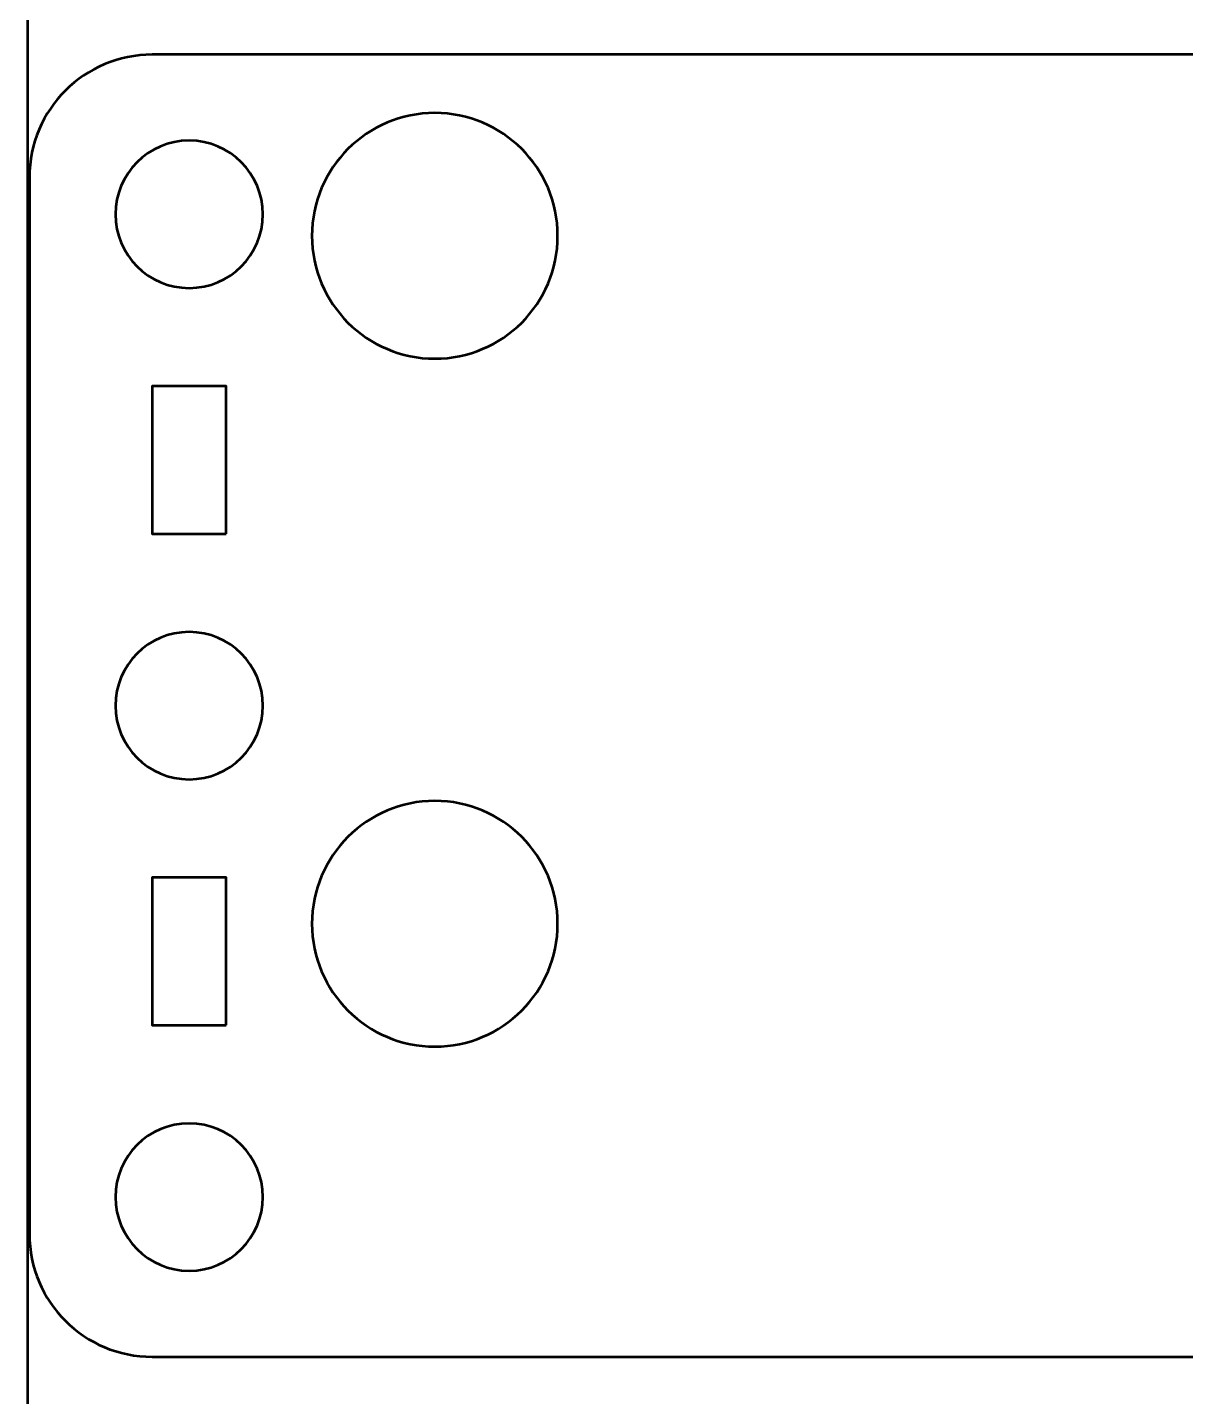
# Model space of a CAD drawing. Header units: centimetres. Extents: x -17.9 to -3, y -25.3 to -4.3.
# Drawn here: x -17.9 to -13.19, y -15.42 to -9.85 of the extents above; entities that cross this region are included whole.
import ezdxf

# ---------------------------------------------------------------- set-up
doc = ezdxf.new("R2010")
doc.units = ezdxf.units.CM
doc.header["$MEASUREMENT"] = 0
doc.layers.add('Layer 1', color=7, linetype='Continuous')

msp = doc.modelspace()

# ---------------------------------------------------------------- linework, layer by layer
at = {"layer": 'Layer 1', "color": 22, "lineweight": 53}
msp.add_open_spline([(-17.90003, -24.8499), (-17.90003, -24.8499), (-17.90003, -4.84994), (-17.90003, -4.84994), (-17.90003, -4.84994), (-17.90003, -4.57297), (-17.67694, -4.34998), (-17.39994, -4.34998), (-17.39994, -4.34998), (-17.39994, -4.34998), (-3.60007, -4.34998), (-3.60007, -4.34998), (-3.60007, -4.34998), (-3.32293, -4.34998), (-3.09997, -4.57297), (-3.09997, -4.84994), (-3.09997, -4.84994), (-3.09997, -4.84994), (-3.09997, -24.8499), (-3.09997, -24.8499), (-3.09997, -24.8499), (-3.09997, -25.1269), (-3.32293, -25.34999), (-3.60007, -25.34999), (-3.60007, -25.34999), (-3.60007, -25.34999), (-17.39994, -25.34999), (-17.39994, -25.34999), (-17.39994, -25.34999), (-17.67694, -25.34999), (-17.90003, -25.1269), (-17.90003, -24.8499)], degree=3, knots=[0, 0, 0, 0, 0.125, 0.125, 0.125, 0.125, 0.25, 0.25, 0.25, 0.25, 0.375, 0.375, 0.375, 0.375, 0.5, 0.5, 0.5, 0.5, 0.625, 0.625, 0.625, 0.625, 0.75, 0.75, 0.75, 0.75, 0.875, 0.875, 0.875, 0.875, 1, 1, 1, 1], dxfattribs=at)
at = {"layer": 'Layer 1', "color": 2, "lineweight": 53}
msp.add_open_spline([(-9.09156, -15.25852), (-9.09156, -15.25852), (-10.64151, -15.25852), (-10.64151, -15.25852), (-10.64151, -15.25852), (-10.64151, -15.25852), (-10.64151, -15.021), (-10.64151, -15.021), (-10.64151, -15.021), (-10.64151, -14.7449), (-10.86542, -14.521), (-11.14151, -14.521), (-11.14151, -14.521), (-11.4176, -14.521), (-11.64151, -14.7449), (-11.64151, -15.021), (-11.64151, -15.021), (-11.64151, -15.021), (-11.64151, -15.25852), (-11.64151, -15.25852), (-11.64151, -15.25852), (-11.64151, -15.25852), (-17.39146, -15.25852), (-17.39146, -15.25852), (-17.39146, -15.25852), (-17.66846, -15.25852), (-17.89156, -15.03543), (-17.89156, -14.75843), (-17.89156, -14.75843), (-17.89156, -14.75843), (-17.89156, -10.45857), (-17.89156, -10.45857), (-17.89156, -10.45857), (-17.89156, -10.18143), (-17.66846, -9.95847), (-17.39146, -9.95847), (-17.39146, -9.95847), (-17.39146, -9.95847), (-11.53001, -9.95847), (-11.53001, -9.95847), (-11.53001, -9.95847), (-11.53001, -9.95847), (-11.53001, -10.1415), (-11.53001, -10.1415), (-11.53001, -10.1415), (-11.53001, -10.4176), (-11.3061, -10.6415), (-11.03001, -10.6415), (-11.03001, -10.6415), (-10.75392, -10.6415), (-10.53001, -10.4176), (-10.53001, -10.1415), (-10.53001, -10.1415), (-10.53001, -10.1415), (-10.53001, -9.95847), (-10.53001, -9.95847), (-10.53001, -9.95847), (-10.53001, -9.95847), (-9.09156, -9.95847), (-9.09156, -9.95847), (-9.09156, -9.95847), (-8.81456, -9.95847), (-8.59146, -10.18143), (-8.59146, -10.45857), (-8.59146, -10.45857), (-8.59146, -10.45857), (-8.59146, -14.75843), (-8.59146, -14.75843), (-8.59146, -14.75843), (-8.59146, -15.03543), (-8.81456, -15.25852), (-9.09156, -15.25852)], degree=3, knots=[0, 0, 0, 0, 0.0555556, 0.0555556, 0.0555556, 0.0555556, 0.1111111, 0.1111111, 0.1111111, 0.1111111, 0.1666667, 0.1666667, 0.1666667, 0.1666667, 0.2222222, 0.2222222, 0.2222222, 0.2222222, 0.2777778, 0.2777778, 0.2777778, 0.2777778, 0.3333333, 0.3333333, 0.3333333, 0.3333333, 0.3888889, 0.3888889, 0.3888889, 0.3888889, 0.4444444, 0.4444444, 0.4444444, 0.4444444, 0.5, 0.5, 0.5, 0.5, 0.5555556, 0.5555556, 0.5555556, 0.5555556, 0.6111111, 0.6111111, 0.6111111, 0.6111111, 0.6666667, 0.6666667, 0.6666667, 0.6666667, 0.7222222, 0.7222222, 0.7222222, 0.7222222, 0.7777778, 0.7777778, 0.7777778, 0.7777778, 0.8333333, 0.8333333, 0.8333333, 0.8333333, 0.8888889, 0.8888889, 0.8888889, 0.8888889, 0.9444444, 0.9444444, 0.9444444, 0.9444444, 1, 1, 1, 1], dxfattribs=at)
at = {"layer": 'Layer 1', "color": 250, "lineweight": 53}
for points in [[(-16.74151, -10.696), (-16.74151, -10.4199), (-16.51761, -10.196), (-16.24151, -10.196), (-16.24151, -10.196), (-15.96541, -10.196), (-15.74151, -10.4199), (-15.74151, -10.696), (-15.74151, -10.696), (-15.74151, -10.9721), (-15.96541, -11.196), (-16.24151, -11.196), (-16.24151, -11.196), (-16.51761, -11.196), (-16.74151, -10.9721), (-16.74151, -10.696)], [(-16.74151, -13.496), (-16.74151, -13.2199), (-16.51761, -12.996), (-16.24151, -12.996), (-16.24151, -12.996), (-15.96541, -12.996), (-15.74151, -13.2199), (-15.74151, -13.496), (-15.74151, -13.496), (-15.74151, -13.7721), (-15.96541, -13.996), (-16.24151, -13.996), (-16.24151, -13.996), (-16.51761, -13.996), (-16.74151, -13.7721), (-16.74151, -13.496)]]:
    msp.add_open_spline(points, degree=3, knots=[0, 0, 0, 0, 0.25, 0.25, 0.25, 0.25, 0.5, 0.5, 0.5, 0.5, 0.75, 0.75, 0.75, 0.75, 1, 1, 1, 1], dxfattribs=at)
at = {"layer": 'Layer 1', "lineweight": 53}
for points in [[(-17.54153, -10.60849), (-17.54153, -10.44283), (-17.40716, -10.3085), (-17.24153, -10.3085), (-17.24153, -10.3085), (-17.07576, -10.3085), (-16.94153, -10.44283), (-16.94153, -10.60849), (-16.94153, -10.60849), (-16.94153, -10.77412), (-17.07576, -10.90849), (-17.24153, -10.90849), (-17.24153, -10.90849), (-17.40716, -10.90849), (-17.54153, -10.77412), (-17.54153, -10.60849)], [(-17.09146, -11.90851), (-17.09146, -11.90851), (-17.39146, -11.90851), (-17.39146, -11.90851), (-17.39146, -11.90851), (-17.39146, -11.90851), (-17.39146, -11.30851), (-17.39146, -11.30851), (-17.39146, -11.30851), (-17.39146, -11.30851), (-17.09146, -11.30851), (-17.09146, -11.30851), (-17.09146, -11.30851), (-17.09146, -11.30851), (-17.09146, -11.90851), (-17.09146, -11.90851)], [(-17.54153, -12.60842), (-17.54153, -12.44279), (-17.40716, -12.30842), (-17.24153, -12.30842), (-17.24153, -12.30842), (-17.07576, -12.30842), (-16.94153, -12.44279), (-16.94153, -12.60842), (-16.94153, -12.60842), (-16.94153, -12.77419), (-17.07576, -12.90842), (-17.24153, -12.90842), (-17.24153, -12.90842), (-17.40716, -12.90842), (-17.54153, -12.77419), (-17.54153, -12.60842)], [(-17.09146, -13.90848), (-17.09146, -13.90848), (-17.39146, -13.90848), (-17.39146, -13.90848), (-17.39146, -13.90848), (-17.39146, -13.90848), (-17.39146, -13.30847), (-17.39146, -13.30847), (-17.39146, -13.30847), (-17.39146, -13.30847), (-17.09146, -13.30847), (-17.09146, -13.30847), (-17.09146, -13.30847), (-17.09146, -13.30847), (-17.09146, -13.90848), (-17.09146, -13.90848)], [(-17.54153, -14.60849), (-17.54153, -14.44272), (-17.40716, -14.30849), (-17.24153, -14.30849), (-17.24153, -14.30849), (-17.07576, -14.30849), (-16.94153, -14.44272), (-16.94153, -14.60849), (-16.94153, -14.60849), (-16.94153, -14.77416), (-17.07576, -14.9085), (-17.24153, -14.9085), (-17.24153, -14.9085), (-17.40716, -14.9085), (-17.54153, -14.77416), (-17.54153, -14.60849)]]:
    msp.add_open_spline(points, degree=3, knots=[0, 0, 0, 0, 0.25, 0.25, 0.25, 0.25, 0.5, 0.5, 0.5, 0.5, 0.75, 0.75, 0.75, 0.75, 1, 1, 1, 1], dxfattribs=at)

doc.saveas('drawing.dxf')
